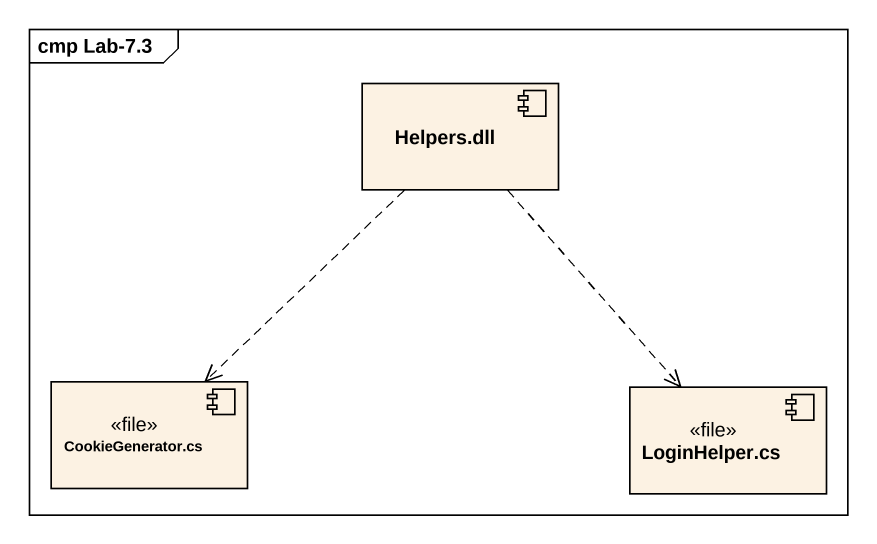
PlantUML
@startuml
mainframe cmp Lab-7.3
component "Helpers.dll" as Helpers_dll
component "CookieGenerator.cs" as CookieGenerator_cs <<file>>
component "LoginHelper.cs" as LoginHelper_cs <<file>>
Helpers_dll ..> CookieGenerator_cs
Helpers_dll ..> LoginHelper_cs
@enduml
